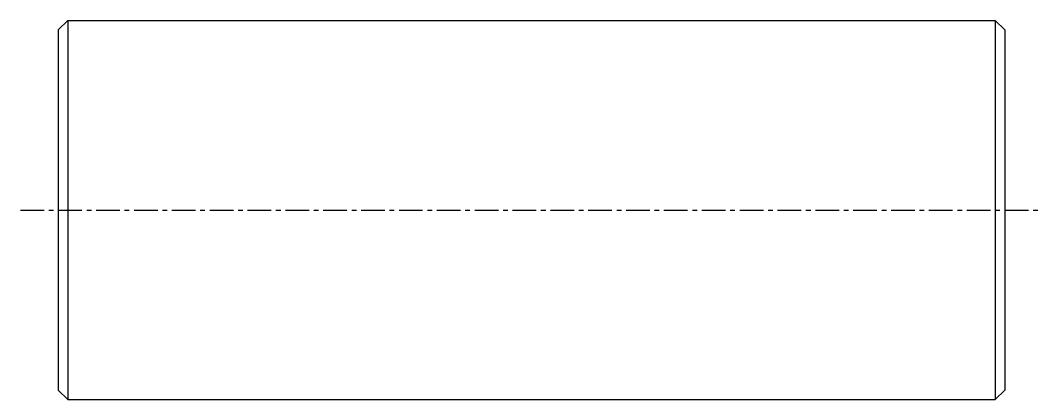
# Model space of a CAD drawing. Extents: x 113 to 177, y 95 to 302.
# Drawn here: x 123.4 to 177.4, y 282.3 to 302.3 of the extents above; entities outside this region: 2.
import ezdxf

# ---------------------------------------------------------------- set-up
doc = ezdxf.new("R2010")
doc.units = 0
doc.linetypes.add('CENTER', pattern=[2, 1.25, -0.25, 0.25, -0.25])
doc.layers.get('0').update_dxf_attribs({"linetype": 'CONTINUOUS'})
doc.layers.add('CENTER', color=1, linetype='CENTER')

msp = doc.modelspace()

# ---------------------------------------------------------------- linework, layer by layer
at = {"color": 7, "linetype": 'CONTINUOUS'}
for p, q in [((125.406, 301.836), (125.906, 302.336)), ((125.906, 302.336), (125.906, 282.336)), ((125.906, 302.336), (174.906, 302.336)), ((174.906, 302.336), (174.906, 282.336)), ((174.906, 302.336), (175.406, 301.836)), ((125.406, 301.836), (125.406, 282.836)), ((175.406, 301.836), (175.406, 282.836)), ((125.406, 282.836), (125.906, 282.336)), ((174.906, 282.336), (175.406, 282.836)), ((125.906, 282.336), (174.906, 282.336))]:
    msp.add_line(p, q, dxfattribs=at)
for p, q in [((138.156, 302.336), (138.156, 302.336)), ((150.406, 302.336), (150.406, 302.336))]:
    msp.add_line(p, q)
at = {"layer": 'CENTER', "color": 1, "linetype": 'CENTER'}
msp.add_line((123.406, 292.336), (177.406, 292.336), dxfattribs=at)

# ---------------------------------------------------------------- texts
for s, p in [('SFR 20-50', (112.693, 125.052)), ('SFR20', (112.693, 95.052))]:
    msp.add_text(s, height=8).set_placement(p)

doc.saveas('drawing.dxf')
